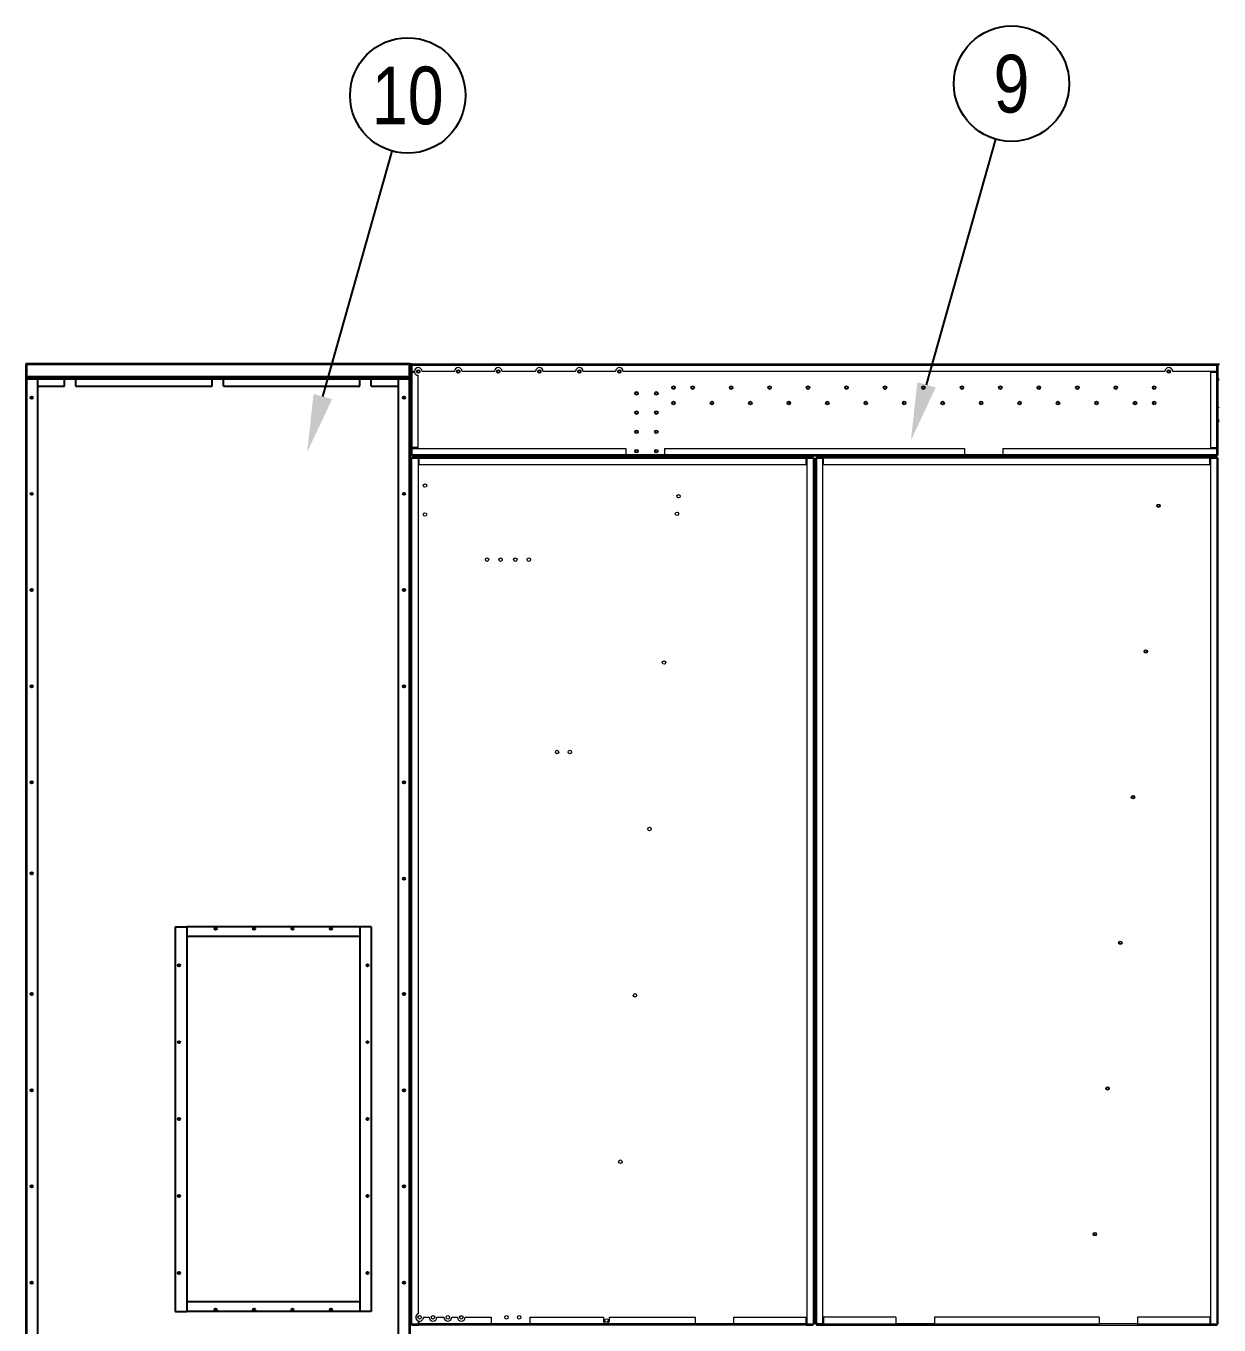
# Model space of a CAD drawing. Header units: millimetres. Extents: x -17070 to 45881, y -291348 to 34009.
# Drawn here: x 26067 to 29169, y 21298 to 24674 of the extents above; entities that cross this region are included whole.
import ezdxf
from ezdxf.enums import TextEntityAlignment as Align

# ---------------------------------------------------------------- set-up
doc = ezdxf.new("R2010")
doc.units = ezdxf.units.MM
doc.linetypes.add('HIDDEN', pattern=[0.375, 0.25, -0.125])
for name, color, linetype in [('냉각탑_dim', 1, 'Continuous'), ('냉각탑_text', 3, 'Continuous'), ('숨은선', 5, 'HIDDEN')]:
    doc.layers.add(name, color=color, linetype=linetype)
doc.styles.get("Standard").update_dxf_attribs({"font": 'arial.ttf'})

# ---------------------------------------------------------------- blocks, each defined once
blk = doc.blocks.new('A$C61556EF2')
for p, q in [((0, 998), (1450, 998)), ((0, 0), (0, 998)), ((1450, 998), (2900, 998)), ((2900, 0), (2900, 998)), ((2880, 968), (2900, 968)), ((1425, 898), (2425, 898)), ((1425, 898), (1425, 868)), ((2425, 898), (2425, 868)), ((1425, 868), (1425, 418)), ((1425, 868), (2425, 868)), ((1450, 868), (2425, 868)), ((1450, 868), (1450, 418)), ((2400, 868), (2400, 418)), ((2425, 868), (2425, 418)), ((2880, 868), (2900, 868)), ((1425, 418), (2425, 418)), ((1425, 388), (1425, 418)), ((1450, 418), (2425, 418)), ((2425, 388), (2425, 418)), ((1425, 388), (2425, 388)), ((0, 0), (1450, 0)), ((1450, 0), (2900, 0)), ((2880, 30), (2900, 30))]:
    blk.add_line(p, q)
at = {"color": 5}
for p, q in [((0, 968), (1450, 968)), ((0, 968), (20, 968)), ((20, 898), (20, 968)), ((1450, 968), (2900, 968)), ((2880, 898), (2880, 968)), ((20, 898), (0, 898)), ((1.6, 868), (1.6, 898)), ((2880, 898), (2900, 898)), ((2898.4, 868), (2898.4, 898)), ((20, 868), (0, 868)), ((20, 514), (20, 868)), ((2880, 514), (2880, 868)), ((20, 514), (0, 514)), ((1.6, 484), (1.6, 514)), ((2880, 514), (2900, 514)), ((2898.4, 484), (2898.4, 514)), ((20, 484), (0, 484)), ((20, 130), (20, 484)), ((2880, 130), (2880, 484)), ((2880, 484), (2900, 484)), ((20, 130), (0, 130)), ((1.6, 100), (1.6, 130)), ((2880, 130), (2900, 130)), ((2898.4, 100), (2898.4, 130)), ((20, 100), (0, 100)), ((20, 30), (20, 100)), ((20, 30), (20, 100)), ((2880, 30), (2880, 100)), ((2880, 30), (2880, 100)), ((2880, 100), (2900, 100)), ((0, 30), (1450, 30)), ((1450, 30), (2900, 30))]:
    blk.add_line(p, q, dxfattribs=at)
for centre in [(50, 983), (300, 983), (550, 983), (800, 983), (1050, 983), (1300, 983), (1600, 983), (1850, 983), (2100, 983), (2350, 983), (2600, 983), (2850, 983), (1525, 888), (1725, 888), (1925, 888), (2125, 888), (2325, 888), (1430, 793), (2420, 793), (1430, 693), (2420, 693), (1430, 593), (2420, 593), (1430, 493), (2420, 493), (1525, 398), (1725, 398), (1925, 398), (2125, 398), (2325, 398), (50, 15), (300, 15), (550, 15), (800, 15), (1050, 15), (1286, 15), (1600, 15), (1850, 15), (2100, 15), (2350, 15), (2600, 15), (2850, 15)]:
    blk.add_circle(centre, 3)
at = {"layer": '숨은선', "ltscale": 4}
for p, q in [((0, 996.4), (1450, 996.4)), ((1.6, 898), (1.6, 998)), ((1450, 996.4), (2898.4, 996.4)), ((2898.4, 898), (2898.4, 998)), ((1.6, 514), (1.6, 868)), ((2898.4, 514), (2898.4, 868)), ((1.6, 30), (1.6, 484)), ((2898.4, 30), (2898.4, 484)), ((1.6, 1.6), (1.6, 100)), ((2898.4, 1.6), (2898.4, 100)), ((0, 1.6), (1450, 1.6)), ((1450, 1.6), (2898.4, 1.6))]:
    blk.add_line(p, q, dxfattribs=at)
blk = doc.blocks.new('A$C42073BE0')
for p, q in [((0, 998), (0, 0)), ((0, 998), (36, 998)), ((36, 998), (36, 0)), ((0, 0), (36, 0))]:
    blk.add_line(p, q)
at = {"layer": '숨은선', "ltscale": 4}
for p, q in [((1.6, 996.4), (34.4, 996.4)), ((1.6, 996.4), (1.6, 0)), ((34.4, 996.4), (34.4, 0)), ((1.6, 1.6), (34.4, 1.6))]:
    blk.add_line(p, q, dxfattribs=at)
blk = doc.blocks.new('1')
at = {"color": 0, "lineweight": 20}
for p, q in [((26067.1, 20647.9), (26067.1, 23796.3)), ((27067.1, 23796.3), (26067.1, 23796.3)), ((27070.7, 23796.3), (27067.1, 23796.3))]:
    blk.add_line(p, q, dxfattribs=at)
at = {"color": 7, "lineweight": 20, "ltscale": 0.001111}
for p, q in [((27069.1, 23792.8), (27067.1, 23792.8)), ((27070.6, 23776.3), (27070.6, 23774.3)), ((29167.1, 23792.8), (29165.1, 23792.8)), ((29167.1, 23757.4), (29169.1, 23757.4)), ((29167.1, 23754.3), (29169.1, 23754.3)), ((27070.6, 23578.3), (27070.6, 23576.3)), ((27067.1, 23559.8), (27069.1, 23559.8)), ((27616.6, 23556.3), (27616.6, 23554.3)), ((27628.1, 23556.3), (27628.1, 23554.3)), ((27631.6, 23554.3), (27631.6, 23556.3)), ((27633.6, 23554.3), (27633.6, 23556.3)), ((27635.1, 23556.3), (27635.1, 23554.3)), ((27731.1, 23556.3), (27731.1, 23554.3)), ((27733.1, 23554.3), (27733.1, 23556.3)), ((27735.1, 23554.3), (27735.1, 23556.3)), ((27780.1, 23554.3), (27780.1, 23556.3)), ((27782.1, 23554.3), (27782.1, 23556.3)), ((27784.1, 23556.3), (27784.1, 23554.3)), ((27786.1, 23556.3), (27786.1, 23554.3)), ((28117.1, 23550.3), (28119.1, 23550.3)), ((29012.1, 23556.3), (29012.1, 23554.3)), ((29014.1, 23554.3), (29014.1, 23556.3)), ((29165.1, 23559.8), (29167.1, 23559.8)), ((28117.1, 23523.8), (28119.1, 23523.8)), ((28117.1, 23520.3), (28119.1, 23520.3)), ((28119.1, 23502.3), (28117.1, 23502.3))]:
    blk.add_line(p, q, dxfattribs=at)
at = {"color": 7, "lineweight": 20, "ltscale": 0.010278}
for p, q in [((27067.1, 23792.8), (27067.1, 23774.3)), ((27069.1, 23774.3), (27069.1, 23792.8)), ((29163.6, 23774.3), (29163.6, 23792.8)), ((29165.1, 23792.8), (29165.1, 23774.3)), ((29167.1, 23774.3), (29167.1, 23792.8)), ((27067.1, 23578.3), (27067.1, 23559.8)), ((27069.1, 23559.8), (27069.1, 23578.3)), ((29163.6, 23559.8), (29163.6, 23578.3)), ((29165.1, 23578.3), (29165.1, 23559.8)), ((29167.1, 23559.8), (29167.1, 23578.3)), ((27088.7, 23554.3), (27070.2, 23554.3)), ((27070.2, 23552.7), (27088.7, 23552.7)), ((27070.2, 23551.2), (27088.7, 23551.2)), ((28114, 23554.3), (28095.5, 23554.3)), ((28095.5, 23552.7), (28114, 23552.7)), ((28095.5, 23551.2), (28114, 23551.2)), ((28140.7, 23554.3), (28122.2, 23554.3)), ((28122.2, 23552.7), (28140.7, 23552.7)), ((28122.2, 23551.2), (28140.7, 23551.2)), ((29164, 23554.3), (29145.5, 23554.3)), ((29145.5, 23552.7), (29164, 23552.7)), ((29145.5, 23551.2), (29164, 23551.2)), ((27088.7, 21299.9), (27070.2, 21299.9)), ((27070.2, 21298.3), (27088.7, 21298.3)), ((28114, 21299.9), (28095.5, 21299.9)), ((28095.5, 21298.3), (28114, 21298.3)), ((28140.7, 21299.9), (28122.2, 21299.9)), ((28122.2, 21298.3), (28140.7, 21298.3)), ((29164, 21299.9), (29145.5, 21299.9)), ((29145.5, 21298.3), (29164, 21298.3))]:
    blk.add_line(p, q, dxfattribs=at)
at = {"color": 7, "lineweight": 20, "ltscale": 0.001944}
for p, q in [((27067.1, 23774.3), (27070.6, 23774.3)), ((27070.6, 23792.8), (27070.6, 23796.3)), ((29163.6, 23792.8), (29163.6, 23796.3)), ((29167.1, 23774.3), (29163.6, 23774.3)), ((27067.1, 23578.3), (27070.6, 23578.3)), ((29167.1, 23578.3), (29163.6, 23578.3)), ((27070.6, 23559.8), (27070.6, 23556.3)), ((29163.6, 23559.8), (29163.6, 23556.3))]:
    blk.add_line(p, q, dxfattribs=at)
at = {"color": 7, "lineweight": 20, "ltscale": 0.108889}
for p, q in [((27067.1, 23774.3), (27067.1, 23578.3)), ((27070.6, 23774.3), (27070.6, 23578.3)), ((29147.1, 23774.3), (29147.1, 23578.3)), ((29163.6, 23578.3), (29163.6, 23774.3)), ((29167.1, 23578.3), (29167.1, 23774.3))]:
    blk.add_line(p, q, dxfattribs=at)
at = {"color": 7, "lineweight": 20, "ltscale": 0.000833333}
for p, q in [((27070.6, 23792.8), (27069.1, 23792.8)), ((29163.6, 23792.8), (29165.1, 23792.8)), ((27070.6, 23559.8), (27069.1, 23559.8)), ((27070.2, 23551.2), (27070.2, 23552.7)), ((28114, 23551.2), (28114, 23552.7)), ((28122.2, 23551.2), (28122.2, 23552.7)), ((29163.6, 23559.8), (29165.1, 23559.8)), ((29164, 23551.2), (29164, 23552.7)), ((27070.2, 21301.4), (27070.2, 21299.9)), ((28114, 21301.4), (28114, 21299.9)), ((28122.2, 21301.4), (28122.2, 21299.9)), ((29164, 21301.4), (29164, 21299.9))]:
    blk.add_line(p, q, dxfattribs=at)
at = {"color": 7, "lineweight": 20}
for p, q in [((27070.6, 23796.3), (29163.6, 23796.3)), ((27070.6, 23792.8), (29163.6, 23792.8)), ((29028.6, 23776.3), (27620.1, 23776.3)), ((27067.1, 21301.4), (27067.1, 23551.2)), ((27070.2, 21301.4), (27070.2, 23551.2)), ((29163.6, 23556.3), (27070.6, 23556.3)), ((27087.1, 23551.2), (27087.1, 21327.6)), ((27088.7, 23554.3), (28095.5, 23554.3)), ((27088.7, 23551.2), (28095.5, 23551.2)), ((27088.7, 23534.3), (28095.5, 23534.3)), ((28097.1, 23551.2), (28097.1, 21301.4)), ((28114, 23551.2), (28114, 21301.4)), ((28117.1, 23551.2), (28117.1, 21301.4)), ((28119.1, 23551.2), (28119.1, 21301.4)), ((28122.2, 23551.2), (28122.2, 21301.4)), ((28139.1, 21301.4), (28139.1, 23551.2)), ((29145.5, 23554.3), (28140.7, 23554.3)), ((29145.5, 23551.2), (28140.7, 23551.2)), ((28140.7, 23534.3), (29145.5, 23534.3)), ((29147.1, 23551.2), (29147.1, 21301.4)), ((29164, 21301.4), (29164, 23551.2)), ((29167.1, 21301.4), (29167.1, 23551.2)), ((28095.5, 21298.3), (27088.7, 21298.3)), ((28140.7, 21298.3), (29145.5, 21298.3))]:
    blk.add_line(p, q, dxfattribs=at)
at = {"color": 7, "lineweight": 20, "ltscale": 0.009167}
for p, q in [((27070.6, 23792.8), (27070.6, 23776.3)), ((29147.1, 23774.3), (29163.6, 23774.3)), ((29163.6, 23776.3), (29163.6, 23792.8)), ((27087.1, 23578.3), (27070.6, 23578.3)), ((27070.6, 23576.3), (27070.6, 23559.8)), ((27627.1, 23576.3), (27627.1, 23559.8)), ((27727.1, 23576.3), (27727.1, 23559.8)), ((28507.1, 23576.3), (28507.1, 23559.8)), ((28607.1, 23576.3), (28607.1, 23559.8)), ((29147.1, 23578.3), (29163.6, 23578.3)), ((29163.6, 23559.8), (29163.6, 23576.3))]:
    blk.add_line(p, q, dxfattribs=at)
at = {"color": 7, "lineweight": 20, "ltscale": 0.003611}
blk.add_line((27077.1, 23776.3), (27070.6, 23776.3), dxfattribs=at)
at = {"color": 7, "lineweight": 20, "ltscale": 0.003723}
blk.add_line((27070.6, 23774.3), (27077.3, 23774.3), dxfattribs=at)
at = {"color": 7, "lineweight": 20, "ltscale": 0.104444}
blk.add_line((27087.1, 23578.3), (27087.1, 23766.3), dxfattribs=at)
at = {"color": 7, "lineweight": 20, "ltscale": 0.046667}
for p, q in [((27181.1, 23776.3), (27097.1, 23776.3)), ((27285.1, 23776.3), (27201.1, 23776.3)), ((27496.1, 23776.3), (27412.1, 23776.3)), ((27600.1, 23776.3), (27516.1, 23776.3))]:
    blk.add_line(p, q, dxfattribs=at)
at = {"color": 7, "lineweight": 20, "ltscale": 0.048333}
blk.add_line((27392.1, 23776.3), (27305.1, 23776.3), dxfattribs=at)
at = {"color": 7, "lineweight": 20, "ltscale": 0.063889}
blk.add_line((29163.6, 23776.3), (29048.6, 23776.3), dxfattribs=at)
at = {"color": 7, "lineweight": 20, "ltscale": 0.003944}
blk.add_line((29163.6, 23796.3), (29170.7, 23796.3), dxfattribs=at)
at = {"color": 7, "lineweight": 20, "ltscale": 0.003056}
blk.add_line((29163.6, 23793.2), (29169.1, 23793.2), dxfattribs=at)
at = {"color": 7, "lineweight": 20, "ltscale": 0.001373}
for p, q in [((29167.1, 23682.1), (29169.1, 23683.5)), ((29169.1, 23650.3), (29167.1, 23648.8)), ((29169.1, 23646.4), (29167.1, 23645))]:
    blk.add_line(p, q, dxfattribs=at)
at = {"color": 7, "lineweight": 20, "ltscale": 0.309167}
for p, q in [((27070.6, 23576.3), (27627.1, 23576.3)), ((28607.1, 23576.3), (29163.6, 23576.3)), ((27627.1, 23559.8), (27070.6, 23559.8)), ((29163.6, 23559.8), (28607.1, 23559.8))]:
    blk.add_line(p, q, dxfattribs=at)
at = {"color": 7, "lineweight": 20, "ltscale": 0.433333}
for p, q in [((27727.1, 23576.3), (28507.1, 23576.3)), ((28507.1, 23559.8), (27727.1, 23559.8))]:
    blk.add_line(p, q, dxfattribs=at)
at = {"color": 7, "lineweight": 20, "ltscale": 0.001722}
for p, q in [((27070.2, 23551.2), (27067.1, 23551.2)), ((27088.7, 23551.2), (27088.7, 23554.3)), ((28095.5, 23551.2), (28095.5, 23554.3)), ((28114, 23551.2), (28117.1, 23551.2)), ((28119.1, 23551.2), (28122.2, 23551.2)), ((28140.7, 23554.3), (28140.7, 23551.2)), ((29145.5, 23554.3), (29145.5, 23551.2)), ((29167.1, 23551.2), (29164, 23551.2)), ((27070.2, 21301.4), (27067.1, 21301.4)), ((27088.7, 21301.4), (27088.7, 21298.3)), ((28095.5, 21301.4), (28095.5, 21298.3)), ((28114, 21301.4), (28117.1, 21301.4)), ((28119.1, 21301.4), (28122.2, 21301.4)), ((28140.7, 21298.3), (28140.7, 21301.4)), ((29145.5, 21298.3), (29145.5, 21301.4)), ((29167.1, 21301.4), (29164, 21301.4))]:
    blk.add_line(p, q, dxfattribs=at)
at = {"color": 7, "lineweight": 20, "ltscale": 0.000888889}
for p, q in [((27070.2, 23554.3), (27070.2, 23552.7)), ((28095.5, 23551.2), (28097.1, 23551.2)), ((28114, 23552.7), (28114, 23554.3)), ((28122.2, 23554.3), (28122.2, 23552.7)), ((29164, 23552.7), (29164, 23554.3)), ((27070.2, 21299.9), (27070.2, 21298.3)), ((27088.7, 21301.4), (27087.1, 21301.4)), ((28097.1, 21301.4), (28095.5, 21301.4)), ((28114, 21298.3), (28114, 21299.9)), ((28122.2, 21299.9), (28122.2, 21298.3)), ((28140.7, 21301.4), (28139.1, 21301.4)), ((29147.1, 21301.4), (29145.5, 21301.4)), ((29164, 21298.3), (29164, 21299.9))]:
    blk.add_line(p, q, dxfattribs=at)
at = {"color": 7, "lineweight": 20, "ltscale": 0.009389}
for p, q in [((27087.1, 23551.2), (27070.2, 23551.2)), ((27088.7, 23551.2), (27088.7, 23534.3)), ((28095.5, 23534.3), (28095.5, 23551.2)), ((28114, 23551.2), (28097.1, 23551.2)), ((28139.1, 23551.2), (28122.2, 23551.2)), ((28140.7, 23534.3), (28140.7, 23551.2)), ((29145.5, 23534.3), (29145.5, 23551.2)), ((29147.1, 23551.2), (29164, 23551.2)), ((27277.1, 21318.3), (27277.1, 21301.4)), ((27377.1, 21318.3), (27377.1, 21301.4)), ((27807.1, 21318.3), (27807.1, 21301.4)), ((27907.1, 21318.3), (27907.1, 21301.4)), ((28095.5, 21301.4), (28095.5, 21318.3)), ((28140.7, 21318.3), (28140.7, 21301.4)), ((28329.1, 21318.3), (28329.1, 21301.4)), ((28429.1, 21318.3), (28429.1, 21301.4)), ((28857.1, 21318.3), (28857.1, 21301.4)), ((28957.1, 21318.3), (28957.1, 21301.4)), ((29145.5, 21318.3), (29145.5, 21301.4)), ((27070.2, 21301.4), (27087.1, 21301.4)), ((28097.1, 21301.4), (28114, 21301.4)), ((28139.1, 21301.4), (28122.2, 21301.4)), ((29147.1, 21301.4), (29164, 21301.4))]:
    blk.add_line(p, q, dxfattribs=at)
at = {"color": 7, "lineweight": 20, "ltscale": 0.000888888}
for p, q in [((27087.1, 23551.2), (27088.7, 23551.2)), ((27088.7, 21301.4), (27087.1, 21301.4))]:
    blk.add_line(p, q, dxfattribs=at)
at = {"color": 7, "lineweight": 20, "ltscale": 0.055556}
for p, q in [((27727.1, 23559.8), (27627.1, 23559.8)), ((27727.1, 23559.8), (27627.1, 23559.8)), ((28607.1, 23559.8), (28507.1, 23559.8)), ((28607.1, 23559.8), (28507.1, 23559.8)), ((27377.1, 21301.4), (27277.1, 21301.4)), ((27907.1, 21301.4), (27807.1, 21301.4)), ((27907.1, 21301.4), (27807.1, 21301.4)), ((28329.1, 21301.4), (28429.1, 21301.4)), ((28429.1, 21301.4), (28329.1, 21301.4)), ((28957.1, 21301.4), (28857.1, 21301.4))]:
    blk.add_line(p, q, dxfattribs=at)
at = {"color": 7, "lineweight": 20, "ltscale": 0.011818}
blk.add_line((27067.1, 21325), (27065.3, 21303.8), dxfattribs=at)
at = {"color": 7, "lineweight": 20, "ltscale": 0.001034}
blk.add_line((27065.3, 21303.8), (27067.1, 21303.6), dxfattribs=at)
at = {"color": 7, "lineweight": 20, "ltscale": 0.004182}
blk.add_line((27087.1, 21308.9), (27087.1, 21301.4), dxfattribs=at)
at = {"color": 7, "lineweight": 20, "ltscale": 0.003933}
blk.add_line((27088.7, 21308.4), (27088.7, 21301.4), dxfattribs=at)
at = {"color": 7, "lineweight": 20, "ltscale": 0.008333}
for p, q in [((27100.6, 21318.3), (27115.6, 21318.3)), ((27174, 21318.3), (27189, 21318.3))]:
    blk.add_line(p, q, dxfattribs=at)
at = {"color": 7, "lineweight": 20, "ltscale": 0.010222}
blk.add_line((27135.6, 21318.3), (27154, 21318.3), dxfattribs=at)
at = {"color": 7, "lineweight": 20, "ltscale": 0.037841}
blk.add_line((27209, 21318.3), (27277.1, 21318.3), dxfattribs=at)
at = {"color": 7, "lineweight": 20, "ltscale": 0.106316}
blk.add_line((27377.1, 21318.3), (27568.5, 21318.3), dxfattribs=at)
at = {"color": 7, "lineweight": 20, "ltscale": 0.004483}
for p, q in [((27568.5, 21318.3), (27568.5, 21310.2)), ((27584.5, 21310.2), (27584.5, 21318.3))]:
    blk.add_line(p, q, dxfattribs=at)
at = {"color": 7, "lineweight": 20, "ltscale": 0.123684}
blk.add_line((27584.5, 21318.3), (27807.1, 21318.3), dxfattribs=at)
at = {"color": 7, "lineweight": 20, "ltscale": 0.104667}
for p, q in [((27907.1, 21318.3), (28095.5, 21318.3)), ((28329.1, 21318.3), (28140.7, 21318.3)), ((29145.5, 21318.3), (28957.1, 21318.3)), ((27277.1, 21301.4), (27088.7, 21301.4)), ((28095.5, 21301.4), (27907.1, 21301.4)), ((28140.7, 21301.4), (28329.1, 21301.4)), ((28957.1, 21301.4), (29145.5, 21301.4))]:
    blk.add_line(p, q, dxfattribs=at)
at = {"color": 7, "lineweight": 20, "ltscale": 0.237778}
for p, q in [((28857.1, 21318.3), (28429.1, 21318.3)), ((28429.1, 21301.4), (28857.1, 21301.4))]:
    blk.add_line(p, q, dxfattribs=at)
at = {"color": 7, "lineweight": 20, "ltscale": 0.238889}
blk.add_line((27807.1, 21301.4), (27377.1, 21301.4), dxfattribs=at)
at = {"color": 7, "lineweight": 20}
for centre, radius in [((27087.1, 23776.3), 4.5), ((27087.1, 23776.3), 3), ((27191.1, 23776.3), 4.5), ((27191.1, 23776.3), 3), ((27295.1, 23776.3), 4.5), ((27295.1, 23776.3), 3), ((27402.1, 23776.3), 4.5), ((27402.1, 23776.3), 3), ((27506.1, 23776.3), 4.5), ((27506.1, 23776.3), 3), ((27610.1, 23776.3), 4.5), ((27610.1, 23776.3), 3), ((29038.6, 23776.3), 4.5), ((29038.6, 23776.3), 3), ((27750.6, 23734.3), 4.5), ((27750.6, 23734.3), 3), ((27800.6, 23734.3), 4.5), ((27800.6, 23734.3), 3), ((27900.6, 23734.3), 4.5), ((27900.6, 23734.3), 3), ((28000.6, 23734.3), 4.5), ((28000.6, 23734.3), 3), ((28100.6, 23734.3), 4.5), ((28100.6, 23734.3), 3), ((28200.6, 23734.3), 4.5), ((28200.6, 23734.3), 3), ((28300.6, 23734.3), 4.5), ((28300.6, 23734.3), 3), ((28400.6, 23734.3), 4.5), ((28400.6, 23734.3), 3), ((28500.6, 23734.3), 4.5), ((28500.6, 23734.3), 3), ((28600.6, 23734.3), 4.5), ((28600.6, 23734.3), 3), ((28700.6, 23734.3), 4.5), ((28700.6, 23734.3), 3), ((28800.6, 23734.3), 4.5), ((28800.6, 23734.3), 3), ((28900.6, 23734.3), 4.5), ((28900.6, 23734.3), 3), ((29000.6, 23734.3), 4.5), ((29000.6, 23734.3), 3), ((27654.6, 23719.3), 4.5), ((27654.6, 23719.3), 3), ((27706.1, 23719.3), 4.5), ((27706.1, 23719.3), 3), ((27750.6, 23694.3), 4.5), ((27850.6, 23694.3), 4.5), ((27950.6, 23694.3), 4.5), ((28050.6, 23694.3), 4.5), ((28150.6, 23694.3), 4.5), ((28250.6, 23694.3), 4.5), ((28350.6, 23694.3), 4.5), ((28450.6, 23694.3), 4.5), ((28550.6, 23694.3), 4.5), ((28650.6, 23694.3), 4.5), ((28750.6, 23694.3), 4.5), ((28850.6, 23694.3), 4.5), ((28950.6, 23694.3), 4.5), ((29000.6, 23694.3), 4.5), ((27654.6, 23669.3), 4.5), ((27654.6, 23669.3), 3), ((27706.1, 23669.3), 4.5), ((27706.1, 23669.3), 3), ((27750.6, 23694.3), 3), ((27850.6, 23694.3), 3), ((27950.6, 23694.3), 3), ((28050.6, 23694.3), 3), ((28150.6, 23694.3), 3), ((28250.6, 23694.3), 3), ((28350.6, 23694.3), 3), ((28450.6, 23694.3), 3), ((28550.6, 23694.3), 3), ((28650.6, 23694.3), 3), ((28750.6, 23694.3), 3), ((28850.6, 23694.3), 3), ((28950.6, 23694.3), 3), ((29000.6, 23694.3), 3), ((27654.6, 23619.3), 4.5), ((27654.6, 23619.3), 3), ((27706.1, 23619.3), 4.5), ((27706.1, 23619.3), 3), ((27654.6, 23569.3), 4.5), ((27654.6, 23569.3), 3), ((27706.1, 23569.3), 4.5), ((27706.1, 23569.3), 3), ((27104.6, 23479.7), 4.5), ((27763.9, 23452), 4.5), ((29011.8, 23427.3), 4.5), ((29011.8, 23427.3), 3), ((27104.6, 23404.7), 4.5), ((27759.9, 23406.2), 4.5), ((27266.1, 23287.3), 4.5), ((27301.1, 23287.3), 4.5), ((27339.5, 23287.3), 4.5), ((27374.5, 23287.3), 4.5), ((27726.1, 23019.7), 4.5), ((28978.7, 23048.8), 4.5), ((28978.7, 23048.8), 3), ((27448.1, 22787.3), 4.5), ((27481.1, 22787.3), 4.5), ((28945.6, 22670.2), 4.5), ((28945.6, 22670.2), 3), ((27688.2, 22587.3), 4.5), ((28912.5, 22291.7), 4.5), ((28912.5, 22291.7), 3), ((27650.4, 22155), 4.5), ((28879.4, 21913.1), 4.5), ((28879.4, 21913.1), 3), ((27612.6, 21722.6), 4.5), ((28846.3, 21534.5), 4.5), ((28846.3, 21534.5), 3), ((27090.6, 21318.3), 4.5), ((27125.6, 21318.3), 4.5), ((27164, 21318.3), 4.5), ((27199, 21318.3), 4.5), ((27316.4, 21318.3), 4.5), ((27349.6, 21318.3), 4.5), ((27576.5, 21310.2), 4.5)]:
    blk.add_circle(centre, radius, dxfattribs=at)
for centre, radius, start, end in [((27070.7, 23792.7), 3.6, 91.5918, 178.4088), ((27070.7, 23792.7), 1.6, 93.5833, 176.4167), ((27070.7, 23792.7), 3.6, 90, 90.2418), ((27087.1, 23776.3), 10, 0, 180), ((27087.1, 23776.3), 10, 191.5372, 270), ((27191.1, 23776.3), 10, 0, 180), ((27295.1, 23776.3), 10, 0, 180), ((27402.1, 23776.3), 10, 0, 180), ((27506.1, 23776.3), 10, 0, 180), ((27610.1, 23776.3), 10, 0, 180), ((27626.5, 23792.7), 3.6, 89.7582, 90), ((27635.6, 23792.8), 3.5, 90, 90.2449), ((29038.6, 23776.3), 10, 0, 180), ((27070.6, 21301.8), 3.5, 175, 263.6565), ((27090.6, 21318.3), 10, 110.4057, 249.5943), ((27090.6, 21318.3), 10, 259.1251, 0), ((27125.6, 21318.3), 10, 180, 0), ((27164, 21318.3), 10, 180, 0), ((27199, 21318.3), 10, 180, 0), ((27576.5, 21310.2), 8, 180, 0), ((27070.6, 21301.8), 1.5, 195.4662, 255.061)]:
    blk.add_arc(centre, radius, start, end, dxfattribs=at)
at = {"layer": '냉각탑_dim', "lineweight": -3}
for points in [[(28432.8, 23734.9), (28368, 23597.3), (28384.7, 23748.4)], [(26863.1, 23704.3), (26798.3, 23566.7), (26814.9, 23717.9)]]:
    blk.add_solid(points, dxfattribs=at)
at = {"color": 2, "rotation": 270}
for name, p in [('A$C42073BE0', (26067.1, 23796.3)), ('A$C61556EF2', (26067.1, 23758.3))]:
    blk.add_blockref(name, p, dxfattribs=at)

msp = doc.modelspace()

# ---------------------------------------------------------------- linework, layer by layer
at = {"layer": '냉각탑_dim', "linetype": 'ByBlock', "lineweight": -3}
for points in [[(28408.8, 23741.7), (28588.9, 24379.7)], [(26839, 23711.1), (27019.1, 24349.1)]]:
    msp.add_lwpolyline(points, dxfattribs=at)
for centre in [(28629.6, 24524.1), (27059.8, 24493.5)]:
    msp.add_circle(centre, 150, dxfattribs=at)

# ---------------------------------------------------------------- block references
msp.add_blockref('1', (0, 0))

# ---------------------------------------------------------------- texts
at = {"layer": '냉각탑_text', "width": 0.8}
for s, p in [('9', (28629.6, 24524.1)), ('10', (27059.8, 24493.5))]:
    msp.add_text(s, height=150, dxfattribs=at).set_placement(p, align=Align.MIDDLE_CENTER)

doc.saveas('drawing.dxf')
